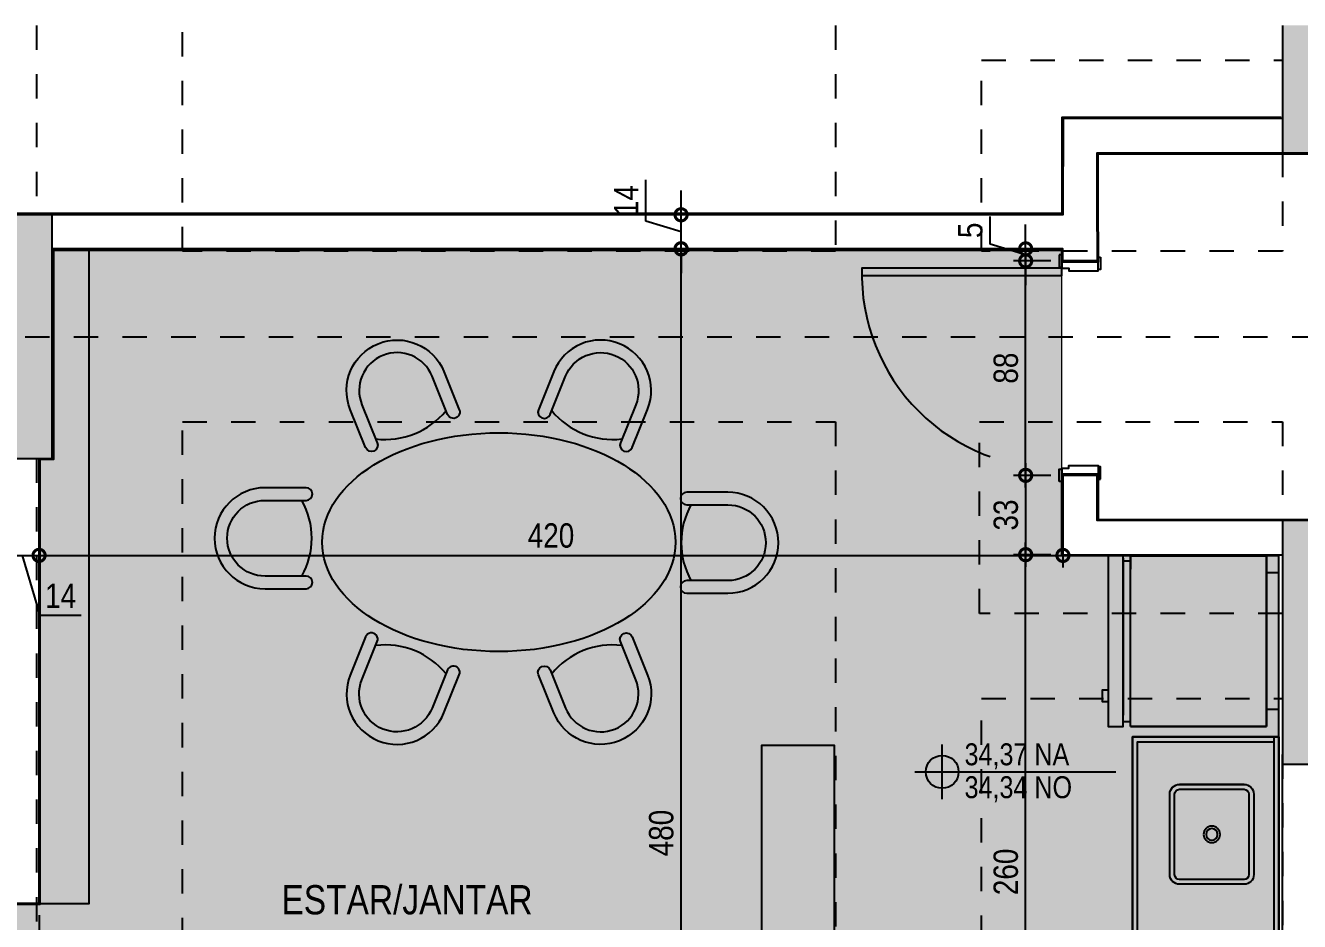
# Model space of a CAD drawing. Header units: metres. Extents: x -23 to 570, y -54 to 184.
# Drawn here: x -15.59 to -10.36, y 50.8 to 54.48 of the extents above; entities that cross this region are included whole.
import ezdxf
from ezdxf.enums import TextEntityAlignment as Align
from ezdxf.xclip import XClip

# ---------------------------------------------------------------- set-up
doc = ezdxf.new("R2010")
doc.units = ezdxf.units.M
doc.header["$XCLIPFRAME"] = 0
doc.header["$PDMODE"] = 35
for name, pattern in [('DASHEDX2', [1.5, 1, -0.5]), ('ESTILO_TQS_0004', [1.1199999999999999, 0.5, -0.2, 0.01, -0.2, 0.01, -0.2]), ('PUC$0$DASHEDX2', [1.5, 1, -0.5])]:
    doc.linetypes.add(name, pattern=pattern)
for name, color, linetype in [('1', 232, 'DASHEDX2'), ('205', 232, 'ESTILO_TQS_0004'), ('4', 2, 'Continuous'), ('ARQ-DIM', 2, 'Continuous'), ('ARQ-SIM', 1, 'Continuous'), ('ARQ-TXT', 2, 'Continuous'), ('PUC$0$ARQ-ALV ACAB', 4, 'Continuous'), ('PUC$0$ARQ-ALV OSSO', 5, 'Continuous'), ('PUC$0$ARQ-CAX @ 1', 1, 'Continuous'), ('PUC$0$ARQ-HID', 7, 'Continuous'), ('PUC$0$ARQ-MOB', 7, 'Continuous'), ('PUC$0$ARQ-PRJ', 7, 'PUC$0$DASHEDX2')]:
    doc.layers.add(name, color=color, linetype=linetype)
doc.layers.add('PUC$0$ARQ-FORRO', color=9, linetype='Continuous', lineweight=5)
doc.styles.add('Adesa', font='ARIALN.TTF')
doc.dimstyles.new('ADESA 1-0050', dxfattribs={"dimtxt": 0.1, "dimasz": 0.1, "dimexe": 0.05, "dimexo": 0.05, "dimgap": 0.03, "dimtad": 1, "dimdec": 1, "dimlfac": 100, "dimzin": 12, "dimtxsty": 'Adesa', "dimblk": 'DOTSMALL', "dimcen": 1, "dimdle": 0.05, "dimclrd": 1, "dimclre": 1, "dimclrt": 256, "dimazin": 3, "dimtm": 1e-09, "dimtfac": 1, "dimtdec": 1, "dimtmove": 1, "dimatfit": 0, "dimldrblk": 'DOTSMALL', "dimfxl": 0.8, "dimtvp": 2, "dimtolj": 1, "dimtzin": 0, "dimarcsym": 0})

# ---------------------------------------------------------------- blocks, each defined once
blk = doc.blocks.new('_DotSmall')
at = {"color": 0, "linetype": 'ByBlock', "const_width": 0.5}
blk.add_lwpolyline([(-0.0625, 0, 1), (0.0625, 0, 1)], format="xyb", close=True, dxfattribs=at)
blk = doc.blocks.new('*D1097')
at = {"layer": 'ARQ-DIM', "color": 1, "lineweight": -2, "transparency": 16777216}
for p, q in [((-15.67380790872476, 52.40684694827163), (-15.67380790872476, 52.25701913960352)), ((-15.53380812998797, 52.40684708740901), (-15.53380812998797, 52.25701913960352)), ((-15.67380790872476, 52.30701913960352), (-15.77380790872476, 52.30701913960352)), ((-15.67380790872476, 52.30701913960352), (-15.53380812998797, 52.30701913960352)), ((-15.67380790872476, 52.30701913960352), (-15.53380812998797, 52.30701913960352)), ((-15.60380801935636, 52.30701913960352), (-15.53012384473153, 52.06140522418742)), ((-15.53380812998797, 52.30701913960352), (-15.43380812998797, 52.30701913960352)), ((-15.53012384473153, 52.06140522418742), (-15.36064226219402, 52.06140522418742))]:
    blk.add_line(p, q, dxfattribs=at)
at = {"layer": 'Defpoints', "color": 0, "transparency": 16777216}
for p in [(-15.67380790872476, 52.45684694827163, 4.318356323904093e-06), (-15.53380812998797, 52.45684708740901, -4.318356323902826e-06), (-15.53380812998797, 52.30701913960352)]:
    blk.add_point(p, dxfattribs=at)
at = {"layer": 'ARQ-DIM', "color": 1, "lineweight": -2, "transparency": 16777216, "xscale": 0.1, "yscale": 0.1, "zscale": 0.1}
blk.add_blockref('_DotSmall', (-15.67380790872476, 52.30701913960352), dxfattribs=at)
at = {"layer": 'ARQ-DIM', "color": 1, "lineweight": -2, "transparency": 16777216, "xscale": 0.1, "yscale": 0.1, "zscale": 0.1, "rotation": 180}
blk.add_blockref('_DotSmall', (-15.53380812998797, 52.30701913960352), dxfattribs=at)
at = {"layer": 'ARQ-DIM', "transparency": 16777216, "insert": (-15.44538305346278, 52.14160986265945), "char_height": 0.1, "attachment_point": 5, "style": 'Adesa'}
blk.add_mtext('\\A1;14', dxfattribs=at)
blk = doc.blocks.new('*D905')
at = {"layer": 'ARQ-DIM', "color": 1, "lineweight": -2, "transparency": 16777216}
for p, q in [((-11.48412520901383, 49.65610169783568), (-11.48412520901384, 52.35999299936644)), ((-11.38128980328231, 52.30999299936644), (-11.53412520901384, 52.30999299936644)), ((-11.28841255935147, 49.70610169783568), (-11.53412520901384, 49.70610169783568))]:
    blk.add_line(p, q, dxfattribs=at)
at = {"layer": 'Defpoints', "color": 0, "transparency": 16777216}
for p in [(-11.48412520901384, 52.30999299936644), (-11.33128980328231, 52.30999299936644, 4.318356323904093e-06), (-11.23841255935147, 49.70610169783568, -8.590397896790466e-06)]:
    blk.add_point(p, dxfattribs=at)
at = {"layer": 'ARQ-DIM', "color": 1, "lineweight": -2, "transparency": 16777216, "xscale": 0.1, "yscale": 0.1, "zscale": 0.1}
for p, rotation in [((-11.48412520901384, 52.30999299936644), 90), ((-11.48412520901383, 49.70610169783568), 270)]:
    blk.add_blockref('_DotSmall', p, dxfattribs=dict(at, rotation=rotation))
at = {"layer": 'ARQ-DIM', "transparency": 16777216, "insert": (-11.56518250778599, 51.00804734860105), "char_height": 0.1, "attachment_point": 5, "rotation": 90, "style": 'Adesa'}
blk.add_mtext('\\A1;260', dxfattribs=at)
blk = doc.blocks.new('*D908')
at = {"layer": 'ARQ-DIM', "color": 1, "lineweight": -2, "transparency": 16777216}
for p, q in [((-15.53380812998797, 52.40684708740901), (-15.53380812998797, 52.25701913960352)), ((-11.33108338464998, 52.40683424436033), (-11.33108338464998, 52.25701913960352)), ((-15.58380812998797, 52.30701913960352), (-11.28108338464997, 52.30701913960352))]:
    blk.add_line(p, q, dxfattribs=at)
at = {"layer": 'Defpoints', "color": 0, "transparency": 16777216}
for p in [(-15.53380812998797, 52.45684708740901, -4.318356323902826e-06), (-11.33108338464998, 52.45683424436033, 4.318356323904093e-06), (-11.33108338464998, 52.30701913960352)]:
    blk.add_point(p, dxfattribs=at)
at = {"layer": 'ARQ-DIM', "color": 1, "lineweight": -2, "transparency": 16777216, "xscale": 0.1, "yscale": 0.1, "zscale": 0.1, "rotation": 180}
blk.add_blockref('_DotSmall', (-15.53380812998797, 52.30701913960352), dxfattribs=at)
at = {"layer": 'ARQ-DIM', "color": 1, "lineweight": -2, "transparency": 16777216, "xscale": 0.1, "yscale": 0.1, "zscale": 0.1}
blk.add_blockref('_DotSmall', (-11.33108338464998, 52.30701913960352), dxfattribs=at)
at = {"layer": 'ARQ-DIM', "transparency": 16777216, "insert": (-13.43244575731897, 52.38807643837569), "char_height": 0.1, "attachment_point": 5, "style": 'Adesa'}
blk.add_mtext('\\A1;420', dxfattribs=at)
blk = doc.blocks.new('*D910')
at = {"layer": 'ARQ-DIM', "color": 1, "lineweight": -2, "transparency": 16777216}
for p, q in [((-12.89859064998298, 48.71926077000003), (-12.89859064998298, 53.615580314996)), ((-12.83832468370501, 53.56558031499601), (-12.94859064998298, 53.56558031499601)), ((-12.83832468345893, 48.76926077000003), (-12.94859064998298, 48.76926077000003))]:
    blk.add_line(p, q, dxfattribs=at)
at = {"layer": 'Defpoints', "color": 0, "transparency": 16777216}
for p in [(-12.89859064998298, 53.56558031499601), (-12.78832468370501, 53.56558031499601, -4.31835632350037e-06), (-12.78832468345893, 48.76926077000003)]:
    blk.add_point(p, dxfattribs=at)
at = {"layer": 'ARQ-DIM', "color": 1, "lineweight": -2, "transparency": 16777216, "xscale": 0.1, "yscale": 0.1, "zscale": 0.1}
for p, rotation in [((-12.89859064998298, 53.56558031499601), 90), ((-12.89859064998298, 48.76926077000003), 270)]:
    blk.add_blockref('_DotSmall', p, dxfattribs=dict(at, rotation=rotation))
at = {"layer": 'ARQ-DIM', "transparency": 16777216, "insert": (-12.97964794875513, 51.16742054249801), "char_height": 0.1, "attachment_point": 5, "rotation": 90, "style": 'Adesa'}
blk.add_mtext('\\A1;480', dxfattribs=at)
blk = doc.blocks.new('*D916')
at = {"layer": 'ARQ-DIM', "color": 1, "lineweight": -2, "transparency": 16777216}
for p, q in [((-13.04379528845502, 53.67855616091305), (-13.04379528845502, 53.84803774345057)), ((-12.89859064998299, 53.70499476936642), (-12.89859064998299, 53.80499476936642)), ((-12.89859064998299, 53.63499476937145), (-13.04379528845502, 53.67855616091305)), ((-12.83832468370501, 53.70499476936642), (-12.94859064998299, 53.70499476936642)), ((-12.89859064998299, 53.56499476937648), (-12.89859064998299, 53.70499476936642)), ((-12.89859064998299, 53.56499476937648), (-12.89859064998299, 53.70499476936642)), ((-12.83832468370501, 53.56499476937648), (-12.94859064998299, 53.56499476937648)), ((-12.89859064998299, 53.56499476937648), (-12.89859064998299, 53.46499476937648))]:
    blk.add_line(p, q, dxfattribs=at)
at = {"layer": 'Defpoints', "color": 0, "transparency": 16777216}
for p in [(-12.89859064998299, 53.70499476936642), (-12.78832468370501, 53.70499476936642), (-12.78832468370501, 53.56499476937648, -4.31835632350037e-06)]:
    blk.add_point(p, dxfattribs=at)
at = {"layer": 'ARQ-DIM', "color": 1, "lineweight": -2, "transparency": 16777216, "xscale": 0.1, "yscale": 0.1, "zscale": 0.1}
for p, rotation in [((-12.89859064998299, 53.70499476936642), 270), ((-12.89859064998299, 53.56499476937648), 90)]:
    blk.add_blockref('_DotSmall', p, dxfattribs=dict(at, rotation=rotation))
at = {"layer": 'ARQ-DIM', "transparency": 16777216, "insert": (-13.12399992692703, 53.7632969521818), "char_height": 0.1, "attachment_point": 5, "rotation": 90, "style": 'Adesa'}
blk.add_mtext('\\A1;14', dxfattribs=at)
blk = doc.blocks.new('*D936')
at = {"layer": 'ARQ-DIM', "color": 1, "lineweight": -2, "transparency": 16777216}
for p, q in [((-16.47157993739682, 50.83004267145638), (-16.47157993739682, 50.63843916071251)), ((-15.53380638132477, 50.83004267145638), (-15.53380638132477, 50.63843916071251)), ((-15.48380638132477, 50.68843916071251), (-16.52157993739682, 50.68843916071251))]:
    blk.add_line(p, q, dxfattribs=at)
at = {"layer": 'Defpoints', "color": 0, "transparency": 16777216}
for p in [(-16.47157993739682, 50.88004267145638, 4.318356323904093e-06), (-15.53380638132477, 50.88004267145638, 4.318356323904093e-06), (-16.47157993739682, 50.68843916071251)]:
    blk.add_point(p, dxfattribs=at)
at = {"layer": 'ARQ-DIM', "color": 1, "lineweight": -2, "transparency": 16777216, "xscale": 0.1, "yscale": 0.1, "zscale": 0.1, "rotation": 180}
blk.add_blockref('_DotSmall', (-16.47157993739682, 50.68843916071251), dxfattribs=at)
at = {"layer": 'ARQ-DIM', "color": 1, "lineweight": -2, "transparency": 16777216, "xscale": 0.1, "yscale": 0.1, "zscale": 0.1}
blk.add_blockref('_DotSmall', (-15.53380638132477, 50.68843916071251), dxfattribs=at)
at = {"layer": 'ARQ-DIM', "transparency": 16777216, "insert": (-16.0026931593608, 50.76949645948468), "char_height": 0.1, "attachment_point": 5, "style": 'Adesa'}
blk.add_mtext('\\A1;94', dxfattribs=at)
blk = doc.blocks.new('*D948')
at = {"layer": 'ARQ-DIM', "color": 1, "lineweight": -2, "transparency": 16777216}
for p, q in [((-11.48412520901384, 52.68558030955167), (-11.48412520901384, 52.25999299936645)), ((-11.38128888358811, 52.63558030955167), (-11.53412520901384, 52.63558030955167)), ((-11.38128980328231, 52.30999299936644), (-11.53412520901384, 52.30999299936644))]:
    blk.add_line(p, q, dxfattribs=at)
at = {"layer": 'Defpoints', "color": 0, "transparency": 16777216}
for p in [(-11.33128888358811, 52.63558030955167, 4.318356323904093e-06), (-11.48412520901384, 52.30999299936644), (-11.33128980328231, 52.30999299936644, 4.318356323904093e-06)]:
    blk.add_point(p, dxfattribs=at)
at = {"layer": 'ARQ-DIM', "color": 1, "lineweight": -2, "transparency": 16777216, "xscale": 0.1, "yscale": 0.1, "zscale": 0.1}
for p, rotation in [((-11.48412520901384, 52.63558030955167), 90), ((-11.48412520901384, 52.30999299936644), 270)]:
    blk.add_blockref('_DotSmall', p, dxfattribs=dict(at, rotation=rotation))
at = {"layer": 'ARQ-DIM', "transparency": 16777216, "insert": (-11.56518250778599, 52.47278665445904), "char_height": 0.1, "attachment_point": 5, "rotation": 90, "style": 'Adesa'}
blk.add_mtext('\\A1;33', dxfattribs=at)
blk = doc.blocks.new('*D949')
at = {"layer": 'ARQ-DIM', "color": 1, "lineweight": -2, "transparency": 16777216}
for p, q in [((-11.48412520901384, 52.58558030955167), (-11.48412520901384, 53.56558031498592)), ((-11.38128888358811, 53.51558031498593), (-11.53412520901384, 53.51558031498593)), ((-11.38128888358811, 52.63558030955167), (-11.53412520901384, 52.63558030955167))]:
    blk.add_line(p, q, dxfattribs=at)
at = {"layer": 'Defpoints', "color": 0, "transparency": 16777216}
for p in [(-11.48412520901384, 53.51558031498593), (-11.3312888835881, 53.51558031498593, -4.31835632350037e-06), (-11.33128888358811, 52.63558030955167, 4.318356323904093e-06)]:
    blk.add_point(p, dxfattribs=at)
at = {"layer": 'ARQ-DIM', "color": 1, "lineweight": -2, "transparency": 16777216, "xscale": 0.1, "yscale": 0.1, "zscale": 0.1}
for p, rotation in [((-11.48412520901384, 53.51558031498593), 90), ((-11.48412520901384, 52.63558030955167), 270)]:
    blk.add_blockref('_DotSmall', p, dxfattribs=dict(at, rotation=rotation))
at = {"layer": 'ARQ-DIM', "transparency": 16777216, "insert": (-11.56518250778599, 53.07558031226878), "char_height": 0.1, "attachment_point": 5, "rotation": 90, "style": 'Adesa'}
blk.add_mtext('\\A1;88', dxfattribs=at)
blk = doc.blocks.new('*D950')
at = {"layer": 'ARQ-DIM', "color": 1, "lineweight": -2, "transparency": 16777216}
for p, q in [((-11.62997786931399, 53.58404334026621), (-11.62997786931399, 53.6984089610029)), ((-11.48412520901385, 53.56499476936641), (-11.48412520901385, 53.66499476936641)), ((-11.48412520901385, 53.54028754217617), (-11.62997786931399, 53.58404334026621)), ((-11.3812888868229, 53.56499476936641), (-11.53412520901385, 53.56499476936641)), ((-11.48412520901385, 53.56499476936641), (-11.48412520901385, 53.51558031498593)), ((-11.48412520901385, 53.56499476936641), (-11.48412520901385, 53.51558031498593)), ((-11.38128888358811, 53.51558031498593), (-11.53412520901385, 53.51558031498593)), ((-11.48412520901385, 53.51558031498593), (-11.48412520901385, 53.41558031498592))]:
    blk.add_line(p, q, dxfattribs=at)
at = {"layer": 'Defpoints', "color": 0, "transparency": 16777216}
for p in [(-11.3312888868229, 53.56499476936641, -4.31835632350037e-06), (-11.48412520901385, 53.51558031498593), (-11.3312888835881, 53.51558031498593, -4.31835632350037e-06)]:
    blk.add_point(p, dxfattribs=at)
at = {"layer": 'ARQ-DIM', "color": 1, "lineweight": -2, "transparency": 16777216, "xscale": 0.1, "yscale": 0.1, "zscale": 0.1}
for p, rotation in [((-11.48412520901385, 53.56499476936641), 270), ((-11.48412520901385, 53.51558031498593), 90)]:
    blk.add_blockref('_DotSmall', p, dxfattribs=dict(at, rotation=rotation))
at = {"layer": 'ARQ-DIM', "transparency": 16777216, "insert": (-11.71083052961411, 53.64122615063454), "char_height": 0.1, "attachment_point": 5, "rotation": 90, "style": 'Adesa'}
blk.add_mtext('\\A1;5', dxfattribs=at)
blk = doc.blocks.new('*D977')
at = {"layer": 'ARQ-DIM', "color": 1, "lineweight": -2, "transparency": 16777216}
for p, q in [((-15.83004159998797, 52.40684694827163), (-15.83004159998797, 52.25701913960353)), ((-15.67380790872476, 52.40684694827163), (-15.67380790872476, 52.25701913960353)), ((-15.83004159998797, 52.30701913960353), (-15.93004159998797, 52.30701913960353)), ((-15.67380790872476, 52.30701913960353), (-15.83004159998797, 52.30701913960353)), ((-15.67380790872476, 52.30701913960353), (-15.83004159998797, 52.30701913960353)), ((-15.75192475435636, 52.30701913960353), (-15.82599065029692, 52.12182814369629)), ((-15.67380790872476, 52.30701913960353), (-15.57380790872476, 52.30701913960353)), ((-15.82599065029692, 52.12182814369629), (-15.99567687130648, 52.12182814369629))]:
    blk.add_line(p, q, dxfattribs=at)
at = {"layer": 'Defpoints', "color": 0, "transparency": 16777216}
for p in [(-15.83004159998797, 52.45684694827163), (-15.67380790872476, 52.45684694827163, 4.318356323904093e-06), (-15.83004159998797, 52.30701913960353)]:
    blk.add_point(p, dxfattribs=at)
at = {"layer": 'ARQ-DIM', "color": 1, "lineweight": -2, "transparency": 16777216, "xscale": 0.1, "yscale": 0.1, "zscale": 0.1}
blk.add_blockref('_DotSmall', (-15.83004159998797, 52.30701913960353), dxfattribs=at)
at = {"layer": 'ARQ-DIM', "color": 1, "lineweight": -2, "transparency": 16777216, "xscale": 0.1, "yscale": 0.1, "zscale": 0.1, "rotation": 180}
blk.add_blockref('_DotSmall', (-15.67380790872476, 52.30701913960353), dxfattribs=at)
at = {"layer": 'ARQ-DIM', "transparency": 16777216, "insert": (-15.9108337608017, 52.20288544246846), "char_height": 0.1, "attachment_point": 5, "style": 'Adesa'}
blk.add_mtext('\\A1;16', dxfattribs=at)
blk = doc.blocks.new('NipAcOs')
at = {"layer": 'ARQ-SIM'}
h = blk.add_hatch(color=256, dxfattribs=at)
h.dxf.hatch_style = 1
h.paths.add_polyline_path([(0, 0.1499999999999773, 0.4142135623730951), (-0.1499999999999773, 0), (0, 0)])
h.paths.add_polyline_path([(0.1499999999999773, 0), (0, 0), (0, -0.1499999999999773, 0.4142135623730951)])
for p, q in [((0, -0.25), (0, 0.25)), ((-0.25, 0), (0.1499999999999773, 0)), ((0.1499999999999773, 0), (1.583441196697537, 0))]:
    blk.add_line(p, q, dxfattribs=at)
blk.add_circle((0, 0), 0.15, dxfattribs=at)
at = {"style": 'Adesa'}
for p in [(0.2040091630106531, 0.0600000000000023), (0.2040091630106531, -0.2400000000000091)]:
    blk.add_attdef('000,00', p, '', height=0.2, dxfattribs=at)
blk = doc.blocks.new('PUC$0$00002ITA-AIT-PR-008-BSE-PLA-TIP-R00$0$Cuba 1')
blk.add_line((0.2050000000000978, 0.305000000000291), (0.2050000000000978, 0.03999999999996362))
for points in [[(0.1650000000001342, -4.547473508864641e-13, 0.414213562373095), (0.2050000000000978, 0.03999999999996362), (0.2050000000000978, 0.305000000000291, 0.414213562373095), (0.1650000000001342, 0.3449999999997999), (-0.1650000000001342, 0.3450000000002547, 0.414213562373095), (-0.2050000000001546, 0.3049999999998363), (-0.2050000000001546, 0.03999999999996362, 0.414213562373095), (-0.165000000000191, -4.547473508864641e-13)], [(-0.165000000000191, 0.02000000000043656), (0.1650000000001342, 0.01999999999952706, 0.414213562373095), (0.1849999999996612, 0.03999999999996362), (0.185000000000116, 0.3049999999998363, 0.414213562373095), (0.1650000000001342, 0.3249999999998181), (-0.1650000000001342, 0.3249999999998181, 0.414213562373095), (-0.185000000000116, 0.3049999999998363), (-0.1849999999996612, 0.03999999999996362, 0.414213562373095)]]:
    blk.add_lwpolyline(points, format="xyb", close=True)
for radius in [0.0337021129208581, 0.0237021129208581]:
    blk.add_circle((0, 0.1725000000001273), radius)
blk = doc.blocks.new('*U2449')
at = {"linetype": 'Continuous'}
blk.add_lwpolyline([(0, 0), (0, 0.5999999918791219), (-1.199999999998907, 0.5999999918791219), (-1.199999999998907, 0)], dxfattribs=at)
at = {"lineweight": -2}
for points in [[(-1.199999999998907, 0), (-1.199999999998907, 0.5999999918791219), (0, 0.5999999918791219), (0, 0)], [(-1.179999999998907, 0.02), (-1.179999999998907, 0.5799999918791219), (-0.02000000000000002, 0.5799999918791219), (-0.02, 0.02000000000000013)], [(0, 0.02), (-1.199999999998907, 0.02)], [(0, 0), (-1.199999999998907, 0)]]:
    blk.add_lwpolyline(points, dxfattribs=at)
at = {"lineweight": -2, "extrusion": (0, 0, -1), "zscale": -1, "rotation": 180}
blk.add_blockref('PUC$0$00002ITA-AIT-PR-008-BSE-PLA-TIP-R00$0$Cuba 1', (0.4000000000196451, 0.4474999923912041), dxfattribs=at)
blk = doc.blocks.new('*U2417')
for points in [[(0, 0), (-1.836970198722981e-17, 0.8200000000003125), (-0.03000000000020011, 0.8200000000003125), (-0.03000000000020009, 0)], [(-0.8749999999981308, 0.01000000000070145), (-0.8249999999984037, 0.01000000000070145), (-0.8249999999984037, 2.557953848736361e-13), (-0.8749999999981308, 2.557953848736361e-13)], [(0.05500000000006366, 0.01000000000036039), (0.005000000000336513, 0.01000000000036039), (0.005000000000336513, -8.526512829121202e-14), (0.05500000000006366, -8.526512829121202e-14)], [(-0.8649999999987084, -0.1599999999774298), (-0.8149999999989812, -0.1599999999774298), (-0.8149999999989812, -0.1499999999769841), (-0.8649999999987084, -0.1499999999769841)], [(0.04499999999984539, -0.1600000000460113), (-0.004999999999881766, -0.1600000000460113), (-0.004999999999881766, -0.1500000000455941), (0.04499999999984539, -0.1500000000455941)]]:
    blk.add_lwpolyline(points, close=True)
for points in [[(-0.8599999999991677, 0), (-0.8199999999999998, 2.273736754432321e-13), (-0.8199999999999998, -0.02999999999997272), (-0.8099999999997816, -0.02999999999997272), (-0.8099999999989858, -0.1499999999630006), (-0.8450000000000908, -0.149999999963228), (-0.8449999999995224, 0)], [(0.03999999999973625, -2.273736754432321e-13), (3.410605131648481e-13, 0), (3.410605131648481e-13, -0.03000000000020009), (-0.009999999999877218, -0.03000000000020009), (-0.009999999999877218, -0.1499999999999773), (0.02500000000077307, -0.1500000000002046), (0.02499999999952252, -2.273736754432321e-13)]]:
    blk.add_lwpolyline(points)
at = {"layer": 'PUC$0$ARQ-PRJ'}
blk.add_arc((-0.02365384615401838, 0.02365384615450771), 0.7966973711411196, 88.29864539466116, 181.7013546053483, dxfattribs=at)
blk = doc.blocks.new('PUC$0$pl apto tipo 1 puc')
at = {"layer": 'PUC$0$ARQ-ALV ACAB'}
for points, elevation in [([(-25.7882848676399, 0.2900082776113591), (-25.7882848676399, -2.304959889423837), (-26.679533418088, -2.304959889423837), (-26.67953249432352, -2.640547286551475), (-26.52953249432297, -2.640547123533929), (-26.52953341808745, -2.454959889423814), (-25.77828486759064, -2.454959889423814)], 4.318356323904093e-06), ([(-31.03205172505128, -2.689961659423824), (-31.03205023336559, -1.034990847697702), (-31.81982354489725, -1.034990759796839), (-31.81982354489725, -0.8750092260491199), (-30.87204998403434, -0.8750095632821627), (-30.87205172902192, -2.699961608013979)], 4.318356323904093e-06), ([(-30.81828602189516, -3.559957657495489), (-30.81828602189516, -2.70496165942381), (-30.81828602189516, -2.69996165942381), (-30.87205172902192, -2.69996160801398)], -4.31835632350037e-06), ([(-26.52953249432369, -3.635547205043314), (-26.52953249432369, -3.5105472050427), (-26.67953249432333, -3.5105472050427), (-26.67953249432333, -3.559961659423806), (-30.81828602189516, -3.559957657495489), (-26.67953249432333, -3.559961659423806)], -4.31835632350037e-06)]:
    blk.add_lwpolyline(points, dxfattribs=dict(at, elevation=elevation))
at = {"layer": 'PUC$0$ARQ-ALV ACAB', "elevation": 4.318356323904093e-06}
blk.add_lwpolyline([(-30.81828602189516, -3.559957657495488), (-30.81828602189516, -3.559957657495488)], close=True, dxfattribs=at)
at = {"layer": 'PUC$0$ARQ-ALV ACAB'}
for points in [[(-26.52953249432369, -3.636333951119586), (-26.52948810433573, -3.954831490057442), (-25.77324081750044, -3.954831490057428)], [(-25.77824081750045, -4.104831490057434), (-26.67860614605237, -4.104831490057444), (-26.67953249432367, -3.709961659423812), (-30.8232852074884, -3.709961659423824), (-26.67953249432333, -3.709961659423812)]]:
    blk.add_lwpolyline(points, dxfattribs=at)
at = {"layer": 'PUC$0$ARQ-ALV OSSO'}
for points, elevation in [([(-25.77327727750044, 2.859260849180443), (-25.7732848676399, -1.489959889423814)], -4.318356323902826e-06), ([(-31.01705173855576, -2.704961659423824), (-31.01705022888903, -1.019990848223731), (-31.81482354489725, -1.019990760322868), (-31.81482354489725, -0.880009227817475), (-30.87704998882521, -0.8800095615138069), (-30.8770517374884, -2.704961659423825)], 4.318356323904093e-06), ([(-25.7732848676399, -2.449959889423814), (-26.53453343186275, -2.449959889423814), (-26.53453249755802, -2.635547047459362), (-26.67453249108854, -2.635547199609065), (-26.67453341078274, -2.309959889423837), (-25.7732848676399, -2.309959889423837)], 4.318356323904093e-06), ([(-30.8770517374884, -2.705654802987747), (-30.8770517374884, -2.705584720005289)], -1.295506897130729e-05), ([(-26.53453249432369, -3.635547205043314), (-26.53453249432369, -3.515547205043325), (-26.67453249432333, -3.515547205043326), (-26.67453249432333, -3.564961659423806), (-30.8232852074884, -3.564961659423818)], -4.31835632350037e-06), ([(-26.53453249432369, -3.635547205043314), (-26.53453249432369, -3.515547205043325), (-26.67453249432333, -3.515547205043326), (-26.67453249432333, -3.564961659423806), (-30.8232852074884, -3.564961659423818)], -4.31835632350037e-06)]:
    blk.add_lwpolyline(points, dxfattribs=dict(at, elevation=elevation))
for points in [[(-26.53453249432369, -3.636333951119586), (-26.53448810433573, -3.959831490057442), (-25.77324081750044, -3.959831490057427)], [(-25.77324081750044, -4.099831490057435), (-26.67361700496068, -4.099831490057445), (-26.67454335323198, -3.704961659423812), (-30.82608413462683, -3.704961659423824)]]:
    blk.add_lwpolyline(points, dxfattribs=at)
at = {"layer": 'PUC$0$ARQ-CAX @ 1', "xscale": -1.000000000000016, "rotation": 90}
blk.add_blockref('*U2417', (-26.67953249432355, -3.485547205042509, -4.31835632350037e-06), dxfattribs=at)
at = {"layer": 'PUC$0$ARQ-HID', "extrusion": (0, 0, -1), "zscale": -1, "rotation": 270}
blk.add_blockref('*U2449', (25.7882848676399, -1.562039414001873, -4.318356323501638e-06), dxfattribs=at)
blk = doc.blocks.new('PUC$0$pl forro 1')
at = {"layer": 'PUC$0$ARQ-FORRO'}
h = blk.add_hatch(color=256, dxfattribs=at)
h.dxf.hatch_style = 1
h.paths.add_polyline_path([(5.549885731121023, 2.6848985943828), (5.54988655343427, 1.824902596311908), (5.496120023994266, 1.824902544901286), (5.496121768981844, -4.949983052615625e-05), (2.728320643843404, -6.940239395647474e-05), (2.728320830035585, -0.900646489882165), (5.496129895309473, -0.9006699618249963), (5.496129895309476, -2.100839310448232), (8.606137039050441, -2.100828752787119), (8.60613566340605, -0.1978419383331862), (8.756135675815678, -0.1978418412666493), (8.75613630171685, -1.1650668621095), (10.57988688537628, -1.165067340724049), (10.57988688537628, 1.429900826311147), (9.68863833493689, 1.429903611625282), (9.688637160105188, 2.684902596309088)])
blk.add_lwpolyline([(5.549885731121023, 2.6848985943828), (5.54988655343427, 1.824902596311908), (5.496120023994266, 1.824902544901286), (5.496121768981844, -4.949983052615625e-05), (2.728320643843404, -6.940239395647474e-05), (2.728320830035585, -0.900646489882165), (5.496129895309473, -0.9006699618249963), (5.496129895309476, -2.100839310448232), (8.606137039050441, -2.100828752787119), (8.60613566340605, -0.1978419383331862), (8.756135675815678, -0.1978418412666493), (8.75613630171685, -1.1650668621095), (10.57988688537628, -1.165067340724049), (10.57988688537628, 1.429900826311147), (9.68863833493689, 1.429903611625282), (9.688637160105188, 2.684902596309088)], close=True, dxfattribs=at)
blk = doc.blocks.new('PUC$0$GELADEIRA')
for p, q in [((-0.009807916487375223, 0.7391569013258277), (-0.6546741207783497, 0.7391569013258277)), ((-0.05502648320498338, 0.7391492746525046), (-0.009807923656921957, 0.7391569013276467)), ((-0.009807916487261537, 0.7391569013267372), (-0.05502143961894035, 0.7391492755010631)), ((-0.6999985621428777, 0.7092458692974333), (-0.699998562140604, 0.1500008279879694)), ((-0.6999985621404903, 0.7092458692974333), (1.437859395991836e-06, 0.7092458692974333)), ((-0.699998562140604, 0.1500008279870599), (-0.699998562140604, 0.7092458692974333)), ((-0.6999985621404903, 0.1500008279879694), (-0.6999985621404903, 0.7092458692974333)), ((1.437857008568244e-06, 0.7092458693010713), (-0.05502143962155515, 0.7092458692992523)), ((-0.05502143961894035, 0.7092458692983428), (1.437859509678674e-06, 0.7092458692983428)), ((1.437859395936325e-06, 0.1500008279887652), (1.437857008568244e-06, 0.7092458693010713)), ((1.437859395991836e-06, 0.7092458692974333), (1.437859395936325e-06, 0.1500008279869463)), ((1.437859509678674e-06, 0.7092458692983428), (1.437859509623163e-06, 0.1500008279878557)), ((-0.699998562140604, 0.1500008279879694), (1.437859395936325e-06, 0.1500008279887652)), ((1.437859395936325e-06, 0.1500008279869463), (-0.699998562140604, 0.1500008279870599)), ((1.437859509623163e-06, 0.1500008279878557), (-0.6999985621404903, 0.1500008279879694))]:
    blk.add_line(p, q)
blk.add_lwpolyline([(1.437859509678674e-06, 0.7391569013267372), (1.437859509678674e-06, 0.800000827989038), (-0.6999985621404903, 0.8000008279891517), (-0.6999985621404903, 0.7391569013267372)], close=True)
for points in [[(-0.5999985621404675, 0.8000008279891517), (-0.5999985621404675, 0.8240008279891526), (-0.5499985621404562, 0.8240008279891526), (-0.5499985621404562, 0.8000008279891517)], [(-0.6799985621405085, 0.7391569013267372), (-0.6799985621405085, 0.7092458692974333)], [(-0.01999856214047213, 0.7391569013267372), (-0.01999856214047213, 0.7092458692983428)], [(-0.6299985621404403, 0.1500008279879694), (-0.6299985621400992, 0.1000008279879012), (-0.06999856214099515, 0.100000827990175), (-0.06999999999999323, 0.1500000019029131)]]:
    blk.add_lwpolyline(points)
blk = doc.blocks.new('PUC$0$mobiliariop35')
for points in [[(-0.1534172595220298, 0.9402359659846696, -0.4142135623730951), (0.0019398831605031, 1.095593108667159), (0.0022428468500948, 1.095593108667159, -0.4142135623730951), (0.1575999895330824, 0.9402359659846696), (0.1575999895330824, 0.7713725669980394, 1), (0.2093857037602902, 0.7713725669980394), (0.2093857037602902, 0.9402359659846696, 0.4142135623730951), (0.0022428468500948, 1.147378822894665), (0.0019398831605031, 1.147378822894665, 0.4142135623730957), (-0.2052029737496923, 0.9402359659846696), (-0.2052029737496923, 0.7713725669980394, 1), (-0.1534172595220298, 0.7713725669980394)], [(-0.6809158028145248, 0.2737137504046103, -0.4142135623730951), (-0.7667626272182133, 0.4759561947745823), (-0.7666491350219076, 0.4762370978165933, -0.4142135623730951), (-0.5644066906525042, 0.5620839222203105), (-0.4078392734845693, 0.4988265795733044, 1), (-0.3884400034903592, 0.5468414577022429), (-0.5450074206573845, 0.6100988003492632, 0.4142135623730951), (-0.8146640131512866, 0.4956363678109598), (-0.8147775053471376, 0.4953554647689488, 0.4142135623730957), (-0.7003150728082801, 0.2256988722756716), (-0.543747655641255, 0.1624415296286514, 1), (-0.5243483856465903, 0.2104564077575901)], [(0.68091580281407, 0.2737137504046103, 0.4142135623730951), (0.7667626272182133, 0.4759561947745823), (0.7666491350219076, 0.4762370978165933, 0.4142135623730951), (0.5644066906525042, 0.5620839222203105), (0.4078392734850242, 0.4988265795733044, -1), (0.3884400034903592, 0.5468414577022429), (0.5450074206578392, 0.6100988003492632, -0.4142135623730951), (0.8146640131512866, 0.4956363678109598), (0.8147775053471376, 0.4953554647689488, -0.4142135623730957), (0.700315072808735, 0.2256988722756716), (0.543747655641255, 0.1624415296286514, -1), (0.5243483856461353, 0.2104564077575901)], [(-0.6809158028145248, -0.2737137504046245, 0.4142135623730951), (-0.7667626272182133, -0.4759561947745823), (-0.7666491350219076, -0.4762370978166075, 0.4142135623730951), (-0.5644066906525042, -0.5620839222203245), (-0.4078392734845693, -0.4988265795733044, -1), (-0.3884400034903592, -0.5468414577022572), (-0.5450074206573845, -0.6100988003492775, -0.4142135623730951), (-0.8146640131512866, -0.495636367810974), (-0.8147775053471376, -0.4953554647689629, -0.4142135623730957), (-0.7003150728082801, -0.2256988722756859), (-0.543747655641255, -0.1624415296286514, -1), (-0.5243483856465903, -0.2104564077576043)], [(0.68091580281407, -0.2737137504046245, -0.4142135623730951), (0.7667626272182133, -0.4759561947745823), (0.7666491350219076, -0.4762370978166075, -0.4142135623730951), (0.5644066906525042, -0.5620839222203245), (0.4078392734850242, -0.4988265795733044, 1), (0.3884400034903592, -0.5468414577022572), (0.5450074206578392, -0.6100988003492775, 0.4142135623730951), (0.8146640131512866, -0.495636367810974), (0.8147775053471376, -0.4953554647689629, 0.4142135623730957), (0.700315072808735, -0.2256988722756859), (0.543747655641255, -0.1624415296286514, 1), (0.5243483856461353, -0.2104564077576043)], [(0.139214481977433, -0.9597308673104123, -0.4142135623730951), (-0.0161426607050999, -1.115088009992902), (-0.0164456243951463, -1.115088009992902, -0.4142135623730951), (-0.1718027670781339, -0.9597308673104123), (-0.1718027670781339, -0.7908674683237537, 1), (-0.2235884813057964, -0.7908674683237537), (-0.2235884813057964, -0.9597308673104123, 0.4142135623730951), (-0.0164456243951463, -1.166873724220407), (-0.0161426607050999, -1.166873724220407, 0.4142135623730957), (0.1910001962046408, -0.9597308673104123), (0.1910001962046408, -0.7908674683237537, 1), (0.139214481977433, -0.7908674683237537)]]:
    blk.add_lwpolyline(points, format="xyb", close=True)
for centre, start, end in [((0.0020913650050716, 1.070385131660188), 241.1034455993127, 298.8965544006873), ((-0.7433334518327686, 0.4666535719020999), 309.1034455999254, 6.896554400206102), ((0.7433334518327686, 0.4666535719020999), 173.1034455997939, 230.8965544000745), ((-0.7433334518327686, -0.4666535719020999), 353.1034455997939, 50.89655440007458), ((0.7433334518327686, -0.4666535719021141), 129.1034455999254, 186.8965544002061), ((-0.0162941425501231, -1.08988003298593), 61.10344559931268, 118.8965544006873)]:
    blk.add_arc(centre, 0.3218109595076805, start, end)
at = {"linetype": 'Continuous'}
blk.add_ellipse((0, 0), major_axis=(0, 0.7249999991850001), ratio=0.6190476190476191, dxfattribs=at)
blk = doc.blocks.new('PUC$0$layout opção 1')
at = {"layer": 'PUC$0$ARQ-MOB', "elevation": 7.977746502866604e-06}
blk.add_lwpolyline([(-5.073141125273393, 3.712929454615015), (-4.873141125273348, 3.712929454615015), (-4.873139322261151, 6.392890453265032)], dxfattribs=at)
at = {"layer": 'PUC$0$ARQ-MOB'}
blk.add_lwpolyline([(-2.11375471293999, 3.511476649684838), (-1.813755015370099, 3.511476649684838), (-1.813755015370099, 4.361476649684839), (-2.11375471293999, 4.361476649684839)], close=True, dxfattribs=at)
for name, p, rotation in [('PUC$0$mobiliariop35', (-3.191482948343214, 5.195409175885814), 270), ('PUC$0$GELADEIRA', (0.1099970221781739, 5.139620611425613, 4.318356324304094e-06), 90)]:
    blk.add_blockref(name, p, dxfattribs=dict(at, rotation=rotation))
blk = doc.blocks.new('PUC')
at = {"layer": 'PUC$0$ARQ-ALV ACAB', "elevation": -4.318356323902826e-06}
for points in [[(-10.43004159998796, 53.95485430141046), (-4.063307039831233, 53.95486017936641), (-4.063307039831233, 54.04988275718944)], [(-15.479615603525, 53.71058031498591), (-15.83504159998796, 53.71058031498591), (-15.83504159998796, 53.27425559168383)], [(-10.43504126009019, 52.4549929993664), (-10.03815861594353, 52.4549929993664), (-10.02504159998796, 52.4549929993664), (-10.02504159998796, 52.05499601854508)]]:
    blk.add_lwpolyline(points, dxfattribs=at)
at = {"layer": 'PUC$0$ARQ-ALV OSSO', "xscale": -1, "rotation": 180}
blk.add_blockref('PUC$0$pl apto tipo 1 puc', (15.34324360750044, 50.00003310994258), dxfattribs=at)
at = {"layer": 'PUC$0$ARQ-FORRO'}
blk.add_blockref('PUC$0$pl forro 1', (-21.02492814551574, 50.87509217305527, -4.318356323902826e-06), dxfattribs=at)
at = {"layer": 'PUC$0$ARQ-MOB'}
blk.add_blockref('PUC$0$layout opção 1', (-10.4550374543299, 47.16577358503724, -4.318356323902826e-06), dxfattribs=at)
blk = doc.blocks.new('est-lo-07-6sb-r00')
at = {"layer": '4'}
h = blk.add_hatch(color=8, dxfattribs=at)
h.dxf.hatch_style = 1
h.paths.add_polyline_path([(213.004314, 592.9864600000001), (232.004314, 592.9864600000001), (232.004314, 743.9864600000001), (213.004314, 743.9864600000001)], flags=17)
h.paths.add_polyline_path([(517.0030160000001, 942.98646), (353.003016, 942.98646), (353.003016, 923.986062), (498.0030160000001, 923.986062), (498.0030160000001, 465.008359), (498.0030390000001, 465.008359), (498.0030390000001, 450.0083590000001), (498.0030390000001, 395.9864600000001), (517.0030160000001, 395.9864600000001)])
h.paths.add_polyline_path([(3672.003309, 253.001099), (3672.003309, 388.0010990000001), (3637.003309, 388.0010990000001), (3637.003309, 253.001099)])
h.paths.add_polyline_path([(3637.003309, 942.98646), (3637.003194, 872.9864600000001), (3653.003309, 872.9864600000001), (3653.003309, 599.0010990000001), (3637.003309, 599.0010990000001), (3637.003309, 539.0010990000001), (3672.003309, 539.0010990000001), (3672.003309, 942.98646)])
h.paths.add_polyline_path([(3672.003424, 102.0010990000001), (3637.003309, 102.0010990000001), (3637.003309, 42.00109900000007), (3653.003307, 42.00109900000007), (3653.003307, -229.998901), (3637.003309, -229.998901), (3637.003309, -299.9989009999999), (3672.003424, -299.9989009999999)])
h.paths.add_polyline_path([(3075.003309, -299.9998439999999), (3110.003309, -299.9998439999999), (3110.003309, -199.9998439999999), (3075.003309, -199.9998439999999)])
h.paths.add_polyline_path([(3075.003309, 270.5001770000001), (3110.003309, 270.5001770000001), (3110.003309, 370.5001770000001), (3075.003309, 370.5001770000001)])
h.paths.add_polyline_path([(520.003309, 942.98646), (520.003309, 395.9864600000001), (555.003309, 395.9864600000001), (555.003309, 451.9864600000001), (539.003309, 451.9864600000001), (539.003309, 872.9864600000001), (555.003309, 872.9864600000001), (555.003309, 942.98646)])
h.paths.add_polyline_path([(-2102.995138, 253.0001770000001), (-2102.995138, 388.0001770000001), (-2137.995138, 388.0001770000001), (-2137.995138, 253.0001770000001)])
h.paths.add_polyline_path([(-2137.995138, 101.999935), (-2137.995138, -299.9998439999999), (-2102.995138, -299.9998439999999), (-2102.995138, -229.9998439999999), (-2118.995138, -229.9998439999999), (-2118.995138, 41.99993500000005), (-2102.995138, 41.99993500000005), (-2102.995138, 101.999935)])
h.paths.add_polyline_path([(-2137.995141, 942.98646), (-2137.995141, 538.9889720000001), (-2102.995141, 538.9889720000001), (-2102.995141, 598.9889720000001), (-2118.995141, 598.9889720000001), (-2118.995141, 872.9864600000001), (-2102.995141, 872.9864600000001), (-2102.995141, 942.98646)])
h.paths.add_polyline_path([(520.003309, 245.0035260000001), (520.003309, -299.9998439999999), (555.003309, -299.9998439999999), (555.003309, -229.9998439999999), (539.003309, -229.9998439999999), (539.003309, 185.0035260000001), (555.003309, 185.0035260000001), (555.003309, 245.0035260000001)])
h.paths.add_polyline_path([(-34.995574, 942.98646), (-34.995574, 872.9864600000001), (-18.995574, 872.9864600000001), (-18.995574, 455.9864600000001), (-34.995574, 455.9864600000001), (-34.995574, 395.9864600000001), (232.004426, 395.9864600000001), (232.004426, 481.9864600000001), (213.004426, 481.9864600000001), (213.004426, 414.9864600000001), (0.004426000000002261, 414.9864600000001), (0.004426000000002261, 923.9864600000001), (213.004426, 923.9864600000001), (213.004426, 854.9864600000001), (232.004426, 854.9864600000001), (232.004426, 923.9864600000001), (252.004426, 923.9864600000001), (252.004426, 942.98646)])
h.paths.add_polyline_path([(3075.003309, 842.98646), (3110.003309, 842.98646), (3110.003309, 942.98646), (3075.003309, 942.98646)])
h.paths.add_polyline_path([(2530.003309, -299.9998439999999), (2570.003309, -299.9998439999999), (2570.003309, -199.9998439999999), (2530.003309, -199.9998439999999)])
h.paths.add_polyline_path([(2530.003309, 145.0035260000001), (2570.003309, 145.0035260000001), (2570.003309, 245.0035260000001), (2530.003309, 245.0035260000001)])
h.paths.add_polyline_path([(2530.003309, 395.9864600000001), (2570.003309, 395.9864600000001), (2570.003309, 495.9864600000001), (2530.003309, 495.9864600000001)])
h.paths.add_polyline_path([(2530.003309, 842.98646), (2570.003309, 842.98646), (2570.003309, 942.98646), (2530.003309, 942.98646)])
h.paths.add_polyline_path([(1995.003309, -299.9998439999999), (2030.003309, -299.9998439999999), (2030.003309, -199.9998439999999), (1995.003309, -199.9998439999999)])
h.paths.add_polyline_path([(1995.003309, 145.0035260000001), (2030.003309, 145.0035260000001), (2030.003309, 245.0035260000001), (1995.003309, 245.0035260000001)])
h.paths.add_polyline_path([(1995.003309, 395.9864600000001), (2030.003309, 395.9864600000001), (2030.003309, 495.9864600000001), (1995.003309, 495.9864600000001)])
h.paths.add_polyline_path([(1995.003309, 842.98646), (2030.003309, 842.98646), (2030.003309, 942.98646), (1995.003309, 942.98646)])
h.paths.add_polyline_path([(1460.003309, -299.9998439999999), (1495.003309, -299.9998439999999), (1495.003309, -199.9998439999999), (1460.003309, -199.9998439999999)])
h.paths.add_polyline_path([(1460.003309, 145.0035260000001), (1495.003309, 145.0035260000001), (1495.003309, 245.0035260000001), (1460.003309, 245.0035260000001)])
h.paths.add_polyline_path([(1460.176641, 395.9864600000001), (1495.176641, 395.9864600000001), (1495.176641, 495.9864600000001), (1460.176641, 495.9864600000001)])
h.paths.add_polyline_path([(1460.003309, 842.98646), (1495.003309, 842.98646), (1495.003309, 942.98646), (1460.003309, 942.98646)])
h.paths.add_polyline_path([(925.0033090000001, -299.9998439999999), (960.0033090000001, -299.9998439999999), (960.0033090000001, -199.9998439999999), (925.0033090000001, -199.9998439999999)])
h.paths.add_polyline_path([(925.0033090000001, 145.0035260000001), (960.0033090000001, 145.0035260000001), (960.0033090000001, 245.0035260000001), (925.0033090000001, 245.0035260000001)])
h.paths.add_polyline_path([(925.0033090000001, 395.9864600000001), (960.0033090000001, 395.9864600000001), (960.0033090000001, 495.9864600000001), (925.0033090000001, 495.9864600000001)])
h.paths.add_polyline_path([(925.0033090000001, 842.98646), (960.0033090000001, 842.98646), (960.0033090000001, 942.98646), (925.0033090000001, 942.98646)])
h.paths.add_polyline_path([(-1582.999721, -299.9998439999999), (-1547.999721, -299.9998439999999), (-1547.999721, -199.9998439999999), (-1582.999721, -199.9998439999999)])
h.paths.add_polyline_path([(-500.999721, -299.9998439999999), (-465.9997209999999, -299.9998439999999), (-465.9997209999999, -199.9998439999999), (-500.999721, -199.9998439999999)])
h.paths.add_polyline_path([(-1042.999721, -299.9998439999999), (-1002.999721, -299.9998439999999), (-1002.999721, -199.9998439999999), (-1042.999721, -199.9998439999999)])
h.paths.add_polyline_path([(-500.999721, 145.0035260000001), (-465.9997209999999, 145.0035260000001), (-465.9997209999999, 245.0035260000001), (-500.999721, 245.0035260000001)])
h.paths.add_polyline_path([(-1042.999721, 145.0035260000001), (-1002.999721, 145.0035260000001), (-1002.999721, 245.0035260000001), (-1042.999721, 245.0035260000001)])
h.paths.add_polyline_path([(-500.999721, 395.9864600000001), (-465.9997209999999, 395.9864600000001), (-465.9997209999999, 495.9864600000001), (-500.999721, 495.9864600000001)])
h.paths.add_polyline_path([(-1042.999721, 395.9864600000001), (-1002.999721, 395.9864600000001), (-1002.999721, 495.9864600000001), (-1042.999721, 495.9864600000001)])
h.paths.add_polyline_path([(-1582.999721, 270.5001770000001), (-1547.999721, 270.5001770000001), (-1547.999721, 370.5001770000001), (-1582.999721, 370.5001770000001)])
h.paths.add_polyline_path([(-500.999721, 842.98646), (-465.9997209999999, 842.98646), (-465.9997209999999, 942.98646), (-500.999721, 942.98646)])
h.paths.add_polyline_path([(-1042.999721, 842.98646), (-1002.999721, 842.98646), (-1002.999721, 942.98646), (-1042.999721, 942.98646)])
h.paths.add_polyline_path([(-1582.999721, 842.98646), (-1547.999721, 842.98646), (-1547.999721, 942.98646), (-1582.999721, 942.98646)])
h.paths.add_polyline_path([(-35, 245.0035260000001), (-35, 185.0035260000001), (-19, 185.0035260000001), (-19, -230), (-35, -230), (-35, -300), (517, -300), (517, 245), (498.0000000000001, 245), (498.0000000000001, -281), (3.552713678800501e-15, -281), (3.552713678800501e-15, -19), (255, -19), (255, 245.0035260000001), (178.5, 245.0035260000001), (178.5, 226.0035260000001), (236, 226.0035260000001), (236, 0), (3.552713678800501e-15, 0), (3.552713678800501e-15, 226.0035260000001), (57.50000000000001, 226.0035260000001), (57.50000000000001, 245.0035260000001)])
at = {"layer": '1'}
for p, q in [((-1494.496581, 355.5001770000001), (-1494.496581, 728.922812)), ((-1226.48613, 355.5001770000001), (-1494.496581, 355.5001770000001)), ((-1494.496581, -88.07392300000004), (-1494.496581, 285.5001770000001)), ((-1494.496581, 285.5001770000001), (-1226.48613, 285.5001770000001))]:
    blk.add_line(p, q, dxfattribs=at)
for points in [[(-1554.496581, 756.4232730000001), (-1554.496581, 370.5001770000001)], [(-1226.48613, 452.422179), (-1226.48613, 355.5001770000001)], [(-1166.48613, 355.5001770000001), (-1166.48613, 433.9216810000001)], [(-1166.48613, 433.9216810000001), (-1042.999721, 433.9216810000001)], [(-1042.999721, 395.9864600000001), (-1042.999721, 355.5001770000001)], [(-1042.999721, 355.5001770000001), (-1166.48613, 355.5001770000001)], [(-1226.48613, 285.5001770000001), (-1226.48613, 188.42583)], [(-1167.374736, 285.5001770000001), (-1042.999721, 285.5001770000001)], [(-1167.374736, 206.925102), (-1167.374736, 285.5001770000001)], [(-1042.999721, 285.5001770000001), (-1042.999721, 245.0035260000001)], [(-1554.496581, 270.5001770000001), (-1554.496581, -115.5753049999998)], [(-1042.999721, 206.925102), (-1167.374736, 206.925102)], [(-1226.48613, 188.42583), (-1226.48613, -84.57561499999997)], [(-1166.48613, -67.07561499999997), (-1166.48613, 171.925102)], [(-1166.48613, 171.925102), (-1042.999721, 171.925102)], [(-1042.999721, 149), (-1042.999721, -67.07561499999997)]]:
    blk.add_lwpolyline(points, dxfattribs=at)
at = {"layer": '205'}
blk.add_line((-2259.087140875389, 320.423392), (3872.599049, 320.423392), dxfattribs=at)
at = {"layer": '4', "linetype": 'Continuous'}
for points in [[(-1042.999721, 395.9864600000001), (-1002.999721, 395.9864600000001), (-1002.999721, 495.9864600000001), (-1042.999721, 495.9864600000001), (-1042.999721, 395.9864600000001)], [(-1582.999721, 270.5001770000001), (-1547.999721, 270.5001770000001), (-1547.999721, 370.5001770000001), (-1582.999721, 370.5001770000001), (-1582.999721, 270.5001770000001)], [(-1042.999721, 145.0035260000001), (-1002.999721, 145.0035260000001), (-1002.999721, 245.0035260000001), (-1042.999721, 245.0035260000001), (-1042.999721, 145.0035260000001)]]:
    blk.add_lwpolyline(points, dxfattribs=at)

msp = doc.modelspace()

# ---------------------------------------------------------------- block references
at = {"linetype": 'Continuous'}
ref = msp.add_blockref('est-lo-07-6sb-r00', (0, 50), dxfattribs=dict(at, xscale=0.01, yscale=0.01, zscale=0.01))
XClip(ref).set_block_clipping_path([(-2382.224773505004, -448.65649120020043), (3871.2509198365296, 448.19013776923384)])
msp.add_blockref('PUC', (0, 0))
at = {"layer": 'ARQ-SIM'}
ref = msp.add_blockref('NipAcOs', (-11.82676955393253, 51.41867437287834), dxfattribs=dict(at, xscale=0.45, yscale=0.45, zscale=0.45))
ref.add_attrib('000,00', '34,34 NO', (-11.73496543057717, 51.31067437287834), dxfattribs={"layer": '0', "color": 2, "height": 0.09, "style": 'Adesa'})
ref.add_attrib('000,00', '34,37 NA', (-11.73496543057717, 51.44567437287833), dxfattribs={"layer": '0', "color": 2, "height": 0.09, "style": 'Adesa'})

# ---------------------------------------------------------------- texts
at = {"layer": 'ARQ-TXT', "style": 'Adesa'}
msp.add_text('ESTAR/JANTAR', height=0.12, dxfattribs=at).set_placement((-14.02351206671324, 50.89612007714864, -4.31835632350037e-06), align=Align.MIDDLE)

# ---------------------------------------------------------------- dimensions: what is measured, and where the dimension line sits
at = {"layer": 'ARQ-DIM'}
for base, p1, p2, angle, picture, middle in [((-12.89859064998299, 53.70499476936642), (-12.78832468370501, 53.56499476937645, -4.31835632350037e-06), (-12.78832468370501, 53.70499476936639), 270, '*D916', (-13.12399992692703, 53.70855616091304)), ((-11.48412520901384, 53.51558031498593), (-11.33128888358811, 52.63558030955164, 4.318356323904093e-06), (-11.3312888835881, 53.5155803149859, -4.31835632350037e-06), 89.99999999999999, '*D949', (-11.56518250778599, 53.07558031226878))]:
    dim = msp.add_linear_dim(base=base, p1=p1, p2=p2, angle=angle, dimstyle='ADESA 1-0050', dxfattribs=at)
    dim.commit()
    dim.dimension.update_dxf_attribs({"geometry": picture, "text_midpoint": middle})
for base, p1, p2, angle, picture, middle in [((-11.48412520901385, 53.51558031498593), (-11.3312888868229, 53.56499476936638, -4.31835632350037e-06), (-11.3312888835881, 53.5155803149859, -4.31835632350037e-06), 89.99999999999999, '*D950', (-11.71083052961411, 53.61404334026619)), ((-12.89859064998298, 53.56558031499601), (-12.78832468345892, 48.76926077), (-12.78832468370501, 53.56558031499598, -4.31835632350037e-06), 270, '*D910', (-12.97964794875513, 51.16742054249801)), ((-11.48412520901384, 52.30999299936644), (-11.33128888358811, 52.63558030955164, 4.318356323904093e-06), (-11.3312898032823, 52.30999299936641, 4.318356323904093e-06), 89.99999999999999, '*D948', (-11.56518250778599, 52.47278665445904)), ((-11.48412520901384, 52.30999299936644), (-11.23841255935147, 49.70610169783565, -8.590397896790466e-06), (-11.3312898032823, 52.30999299936641, 4.318356323904093e-06), 270, '*D905', (-11.56518250778599, 51.00804734860105))]:
    dim = msp.add_linear_dim(base=base, p1=p1, p2=p2, angle=angle, dimstyle='ADESA 1-0050', override={"dimdec": 0}, dxfattribs=at)
    dim.commit()
    dim.dimension.update_dxf_attribs({"geometry": picture, "text_midpoint": middle})
dim = msp.add_linear_dim(base=(-15.83004159998797, 52.30701913960353), p1=(-15.67380790872476, 52.45684694827163, 4.318356323904093e-06), p2=(-15.83004159998797, 52.45684694827163), dimstyle='ADESA 1-0050', override={"dimdec": 0}, dxfattribs=at)
dim.commit()
dim.dimension.update_dxf_attribs({"geometry": '*D977', "text_midpoint": (-15.85599065029692, 52.12182814369629), "dimtype": 160})
dim = msp.add_linear_dim(base=(-15.53380812998797, 52.30701913960352), p1=(-15.67380790872476, 52.45684694827163, 4.318356323904093e-06), p2=(-15.53380812998797, 52.45684708740901, -4.318356323902826e-06), dimstyle='ADESA 1-0050', dxfattribs=at)
dim.commit()
dim.dimension.update_dxf_attribs({"geometry": '*D1097', "text_midpoint": (-15.50012384473153, 52.14160986265945)})
for base, p1, p2, picture, middle in [((-11.33108338464998, 52.30701913960352), (-15.53380812998797, 52.45684708740901, -4.318356323902826e-06), (-11.33108338464998, 52.45683424436033, 4.318356323904093e-06), '*D908', (-13.43244575731897, 52.38807643837569)), ((-16.47157993739682, 50.68843916071251), (-15.53380638132477, 50.88004267145638, 4.318356323904093e-06), (-16.47157993739682, 50.88004267145638, 4.318356323904093e-06), '*D936', (-16.0026931593608, 50.76949645948468))]:
    dim = msp.add_linear_dim(base=base, p1=p1, p2=p2, dimstyle='ADESA 1-0050', override={"dimdec": 0}, dxfattribs=at)
    dim.commit()
    dim.dimension.update_dxf_attribs({"geometry": picture, "text_midpoint": middle})

doc.saveas('drawing.dxf')
